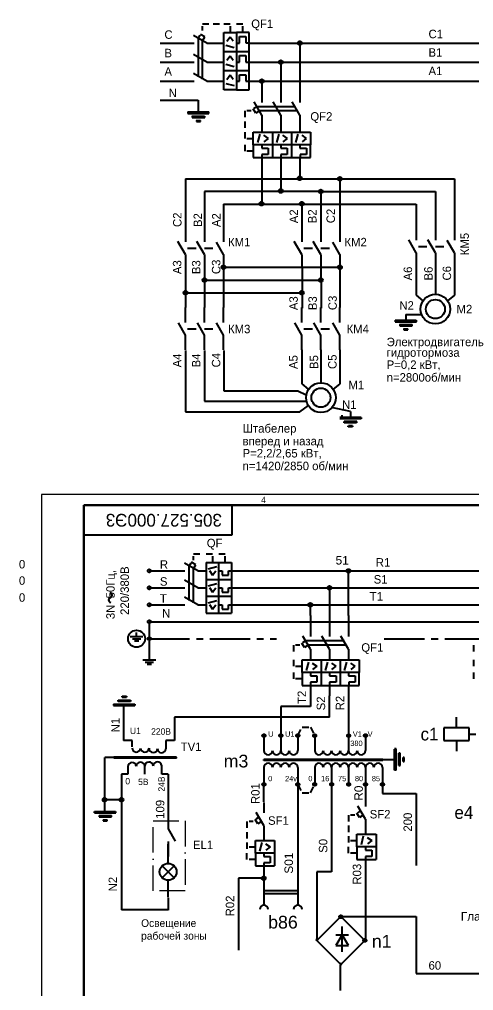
# Model space of a CAD drawing. Extents: x -32 to 1725, y 0 to 818.
# Drawn here: x -10.5 to 204.1, y 360 to 818.2 of the extents above; entities that cross this region are included whole.
import ezdxf

# ---------------------------------------------------------------- set-up
doc = ezdxf.new("R2010")
doc.units = 0
for name, pattern in [('ACAD_ISO10W100', [18, 12, -3, 0, -3]), ('CENTER2', [28.575, 19.05, -3.175, 3.175, -3.175]), ('HIDDEN2', [4.7625, 3.175, -1.5875])]:
    doc.linetypes.add(name, pattern=pattern)
doc.layers.get('0').update_dxf_attribs({"linetype": 'CONTINUOUS', "lineweight": 40})
for name, color, linetype, lineweight in [('СЛОЙ1', 3, 'CONTINUOUS', 30), ('Слой2', 4, 'ACAD_ISO10W100', 25), ('Слой3 -060mm', 6, 'CONTINUOUS', 60)]:
    doc.layers.add(name, color=color, linetype=linetype, lineweight=lineweight)
doc.styles.get("Standard").update_dxf_attribs({"font": 'cad2win.shx'})
doc.styles.add('style1', font='ARIAL.TTF', dxfattribs={"height": 3})

# ---------------------------------------------------------------- blocks, each defined once
blk = doc.blocks.new('Точка')
for radius in [0.9, 0.6, 0.3]:
    blk.add_circle((0, 0), radius)
blk = doc.blocks.new('авт защ 3ф верт с точк')
for p, q in [((18, 18), (18, -10)), ((9, 9), (9, -10)), ((0, 0), (0, -10)), ((-2.87, -15.08), (-4.04, -13.05)), ((-2.26, -12.02), (-3.78, -12.9)), ((0, -16), (-3.6, -9.77)), ((16, -12.02), (-2, -12.02)), ((9, -16), (5.4, -9.77)), ((18, -16), (14.4, -9.77)), ((-8, -14), (-8, -17)), ((-5, -14), (-7, -14)), ((-1.08, -14.04), (-2.87, -15.08)), ((17, -14.04), (-1, -14.04)), ((0, -16), (0, -24)), ((9, -16), (9, -24)), ((18, -16), (18, -24)), ((-8, -19), (-8, -22)), ((-8, -24), (-8, -27)), ((-7, -27), (-4, -27)), ((-4, -24), (23, -24)), ((-4, -30), (-4, -24)), ((-1, -25), (-2.07, -28.98)), ((0.86, -25.52), (3, -27)), ((3, -27), (1, -28.52)), ((5, -24), (5, -30)), ((8, -25), (6.93, -28.98)), ((9.86, -25.52), (12, -27)), ((12, -27), (10, -28.52)), ((14, -24), (14, -30)), ((17, -25), (15.93, -28.98)), ((18.86, -25.52), (21, -27)), ((21, -27), (19, -28.52)), ((23, -24), (23, -30)), ((-8, -30), (-8, -33)), ((23, -30), (-4, -30)), ((-4, -30), (-4, -36)), ((0, -30), (0, -31.52)), ((0, -31.52), (3.06, -31.52)), ((3.06, -31.52), (3.06, -34.51)), ((5, -30), (5, -36)), ((9, -30), (9, -31.52)), ((9, -31.52), (12.06, -31.52)), ((12.06, -31.52), (12.06, -34.51)), ((14, -30), (14, -36)), ((18, -30), (18, -31.52)), ((18, -31.52), (21.06, -31.52)), ((21.06, -31.52), (21.06, -34.51)), ((23, -36), (23, -30)), ((-4, -33), (-7, -33)), ((-4, -36), (23, -36)), ((0, -36), (0, -46)), ((0.06, -34.51), (0.06, -35.98)), ((3.06, -34.51), (0.06, -34.51)), ((9, -36), (9, -46)), ((9.06, -34.51), (9.06, -35.98)), ((12.06, -34.51), (9.06, -34.51)), ((18, -36), (18, -46)), ((18.06, -34.51), (18.06, -35.98)), ((21.06, -34.51), (18.06, -34.51))]:
    blk.add_line(p, q)
for p in [(18, 18), (9, 9), (0, 0)]:
    blk.add_blockref('Точка', p)
blk = doc.blocks.new('контакт замыкающ')
for p, q in [((0, 0), (7, 0)), ((7, 0), (12.8, 3.35)), ((13, 0), (20, 0))]:
    blk.add_line(p, q)
blk = doc.blocks.new('авт защ-верт-теп-элмаг')
for p, q in [((0, 0.8), (0, -4.2)), ((0, -10.2), (-3.6, -3.97)), ((-8, -8.2), (-8, -11.2)), ((-5, -8.2), (-7, -8.2)), ((-2.87, -9.28), (-4.04, -7.25)), ((-2.26, -6.22), (-3.78, -7.1)), ((-1.08, -8.24), (-2.87, -9.28)), ((-8, -13.2), (-8, -16.2)), ((0, -10.2), (0, -17.2)), ((-8, -18.2), (-8, -21.2)), ((-4, -17.2), (5, -17.2)), ((-4, -23.2), (-4, -17.2)), ((-1, -18.2), (-2.07, -22.18)), ((5, -17.2), (5, -23.2)), ((-7, -20.2), (-4, -20.2)), ((0.86, -18.72), (3, -20.2)), ((3, -20.2), (1, -21.72)), ((-8, -26.2), (-8, -23.2)), ((-4, -26.2), (-7, -26.2)), ((-4, -23.2), (-4, -29.2)), ((5, -23.2), (-4, -23.2)), ((0, -23.2), (0, -24.72)), ((0, -24.72), (3.06, -24.72)), ((3.06, -24.72), (3.06, -27.71)), ((5, -23.2), (5, -29.2)), ((-4, -29.2), (5, -29.2)), ((0, -29.2), (0, -34.2)), ((0.06, -27.71), (0.06, -29.18)), ((3.06, -27.71), (0.06, -27.71))]:
    blk.add_line(p, q)
blk = doc.blocks.new('ЛАМПА')
for p, q in [((0, 0), (8.02, 0)), ((14.81, -2.83), (9.15, 2.83)), ((14.81, 2.83), (9.15, -2.83)), ((9.15, 2.83), (9.15, 2.83)), ((16, -0.01), (25, 0))]:
    blk.add_line(p, q)
blk.add_circle((11.98, 0), 4)

msp = doc.modelspace()

# ---------------------------------------------------------------- hatches: boundary and pattern name
at = {"linetype": 'CENTER2'}
for points in [[(142.092, 394.841, 1), (140.592, 394.841, 1)], [(130.809, 383.914, 1), (129.309, 383.914, 1)], [(153.417, 383.687, 1), (151.917, 383.687, 1)], [(142.092, 372.532, 1), (140.592, 372.532, 1)]]:
    msp.add_hatch(color=256, dxfattribs=at).paths.add_polyline_path(points)

# ---------------------------------------------------------------- linework, layer by layer
for p, q in [((76.003, 816), (79.003, 816)), ((81.003, 816), (84.003, 816)), ((86.003, 816), (89.003, 816)), ((92.003, 816), (95.003, 816)), ((77.08, 809.873), (75.051, 811.045)), ((76.003, 813), (76.003, 815)), ((86.003, 785), (86.003, 812)), ((86.003, 812), (92.003, 812)), ((89.003, 815), (89.003, 812)), ((98.003, 812), (92.003, 812)), ((92.003, 812), (92.003, 785)), ((95.003, 812), (95.003, 815)), ((98.003, 785), (98.003, 812)), ((56.003, 807), (72.003, 807)), ((78.003, 807), (71.771, 810.598)), ((74.023, 809.261), (74.9, 810.781)), ((74.023, 791), (74.023, 809.261)), ((76.003, 789.966), (76.042, 808.075)), ((76.042, 808.075), (77.08, 809.873)), ((78.003, 807), (86.07, 807)), ((87.521, 807.861), (89.003, 810)), ((89.003, 810), (90.525, 808)), ((92.003, 807), (93.52, 807)), ((93.52, 810.058), (96.515, 810.058)), ((93.52, 807), (93.52, 810.058)), ((96.515, 810.058), (96.515, 807.059)), ((96.515, 807.059), (97.978, 807.059)), ((98.003, 807), (108.003, 807)), ((108.003, 807), (370, 807)), ((86.003, 803), (92.003, 803)), ((87.003, 806), (90.985, 804.933)), ((92.003, 803), (98.003, 803)), ((56.003, 798), (72.003, 798)), ((78.003, 798), (71.771, 801.598)), ((78.003, 798), (86.003, 798)), ((87.521, 798.861), (89.003, 801)), ((89.003, 801), (90.525, 799)), ((92.003, 798), (93.52, 798)), ((93.52, 801.058), (96.515, 801.058)), ((93.52, 798), (93.52, 801.058)), ((96.515, 801.058), (96.515, 798.059)), ((96.515, 798.059), (97.978, 798.059)), ((98.003, 798), (108.003, 798)), ((108.003, 798), (370, 798)), ((86.003, 794), (92.003, 794)), ((87.003, 797), (90.985, 795.933)), ((92.003, 794), (98.003, 794)), ((56.003, 789), (72.003, 789)), ((78.003, 789), (71.771, 792.598)), ((78.003, 789), (86.003, 789)), ((87.521, 789.861), (89.003, 792)), ((89.003, 792), (90.525, 790)), ((92.003, 789), (93.52, 789)), ((93.52, 792.058), (96.515, 792.058)), ((93.52, 789), (93.52, 792.058)), ((96.515, 792.058), (96.515, 789.059)), ((96.515, 789.059), (97.978, 789.059)), ((98.003, 789), (108.003, 789)), ((108.003, 789), (370, 789)), ((92.003, 785), (86.003, 785)), ((87.003, 788), (90.985, 786.933)), ((92.003, 785), (98.003, 785)), ((56.003, 780), (74.003, 780)), ((74.003, 780), (74.003, 774)), ((69.003, 774.497), (79.003, 774.497)), ((69.04, 774.483), (69.04, 773.806)), ((79.031, 773.806), (79.031, 774.483)), ((69.04, 773.806), (79.031, 773.806)), ((71.003, 772.497), (77.003, 772.497)), ((71.157, 772.537), (71.157, 771.945)), ((71.157, 771.945), (77.084, 771.945)), ((73.003, 770.497), (75.003, 770.497)), ((73.104, 770.507), (73.104, 770)), ((73.104, 770), (75.051, 770)), ((75.051, 770), (75.051, 770.507)), ((77.084, 771.945), (77.084, 772.537)), ((67.925, 743), (67.925, 713.214)), ((67.925, 743), (141, 743)), ((104, 743), (104, 731)), ((113, 743), (113, 737)), ((140.925, 743), (140.925, 713.214)), ((141, 743), (195, 743)), ((195, 743), (195, 713.995)), ((76.925, 737), (76.925, 713.214)), ((132, 737), (77, 737)), ((131.925, 737), (131.925, 713.214)), ((132, 737), (186, 737)), ((186, 737), (186, 713.995)), ((85.925, 731), (85.925, 713.214)), ((85.925, 731), (123, 731)), ((122.925, 731), (122.925, 713.214)), ((123, 731), (177, 731)), ((177, 731), (177, 713.995)), ((67.915, 707.231), (64.316, 713.463)), ((68.915, 710.231), (72.925, 710.214)), ((76.915, 707.231), (73.316, 713.463)), ((76.915, 710.231), (80.925, 710.214)), ((85.915, 707.231), (82.566, 713.03)), ((122.915, 707.231), (119.316, 713.463)), ((123.915, 710.231), (127.925, 710.214)), ((131.915, 707.231), (128.316, 713.463)), ((131.915, 710.231), (135.925, 710.214)), ((140.915, 707.231), (137.566, 713.03)), ((176.99, 708.016), (173.391, 714.248)), ((177.99, 711.016), (182, 711)), ((185.99, 708.016), (182.391, 714.248)), ((185.99, 711.016), (190, 711)), ((194.99, 708.016), (191.641, 713.815)), ((67.922, 707.209), (67.922, 701.209)), ((76.922, 707.209), (76.922, 701.209)), ((85.922, 707.209), (85.922, 701.209)), ((122.925, 707.214), (122.925, 701.429)), ((131.925, 707.214), (131.925, 695.214)), ((140.925, 707.214), (140.925, 689.214)), ((177, 708), (177, 688)), ((186, 708), (186, 688.286)), ((195, 708), (195, 688)), ((67.925, 701.214), (67.925, 682.214)), ((76.925, 701.214), (76.925, 682.214)), ((85.925, 701.214), (141, 701.214)), ((85.925, 701.214), (85.925, 682.214)), ((123, 701), (123, 682)), ((76.925, 695.214), (132, 695.214)), ((132, 695), (132, 682)), ((67.925, 689.214), (123, 689.214)), ((140.925, 689.214), (140.925, 682.214)), ((177, 688), (180, 685.436)), ((195, 688), (191.701, 685.348)), ((172, 679), (172, 676.216)), ((172, 679), (179.524, 679)), ((167, 676.216), (177, 676.216)), ((167.037, 676.202), (167.037, 675.525)), ((167.037, 675.525), (177.028, 675.525)), ((169, 674.216), (175, 674.216)), ((169.154, 674.256), (169.154, 673.664)), ((169.154, 673.664), (175.081, 673.664)), ((175.081, 673.664), (175.081, 674.256)), ((177.028, 675.525), (177.028, 676.202)), ((68.915, 672.231), (72.925, 672.214)), ((76.915, 672.231), (80.925, 672.214)), ((123.915, 672.231), (127.925, 672.214)), ((131.915, 672.231), (135.925, 672.214)), ((171, 672.216), (173, 672.216)), ((171.101, 672.227), (171.101, 671.719)), ((171.101, 671.719), (173.049, 671.719)), ((173.049, 671.719), (173.049, 672.227)), ((68, 662), (68, 633)), ((77, 662), (77, 638)), ((86, 662), (86, 643)), ((122.925, 662.214), (122.925, 646.217)), ((131.925, 662.357), (131.925, 646.503)), ((140.925, 662.214), (140.925, 646.217)), ((122.925, 646.217), (125.925, 643.653)), ((140.925, 646.217), (137.626, 643.565)), ((86, 643), (121, 643)), ((121, 643), (125, 641)), ((77, 638), (125, 638)), ((68, 633), (122, 633)), ((122, 633), (126, 636)), ((145.925, 633.217), (137, 635)), ((145.925, 633.217), (145.925, 630.433)), ((150.888, 629.742), (140.897, 629.742)), ((150.925, 630.433), (140.925, 630.433)), ((141.897, 630.742), (141.897, 631.419)), ((142.844, 627.881), (142.844, 628.473)), ((148.771, 627.881), (142.844, 627.881)), ((148.925, 628.433), (142.925, 628.433)), ((148.771, 628.473), (148.771, 627.881)), ((150.888, 630.419), (150.888, 629.742)), ((144.876, 625.936), (144.876, 626.443)), ((146.824, 625.936), (144.876, 625.936)), ((146.925, 626.433), (144.925, 626.433)), ((146.824, 626.443), (146.824, 625.936)), ((90, 575.042), (90, 589.042)), ((20, 575.042), (90, 575.042)), ((71.721, 566), (74.721, 566)), ((71.721, 563), (71.721, 565)), ((77.721, 566), (80.721, 566)), ((80.721, 565), (80.721, 562)), ((83.721, 566), (86.721, 566)), ((86.721, 562), (86.721, 565)), ((73.721, 558), (67.489, 561.598)), ((69.741, 560.261), (70.619, 561.781)), ((69.741, 544), (69.741, 560)), ((72.799, 560.873), (70.769, 562.045)), ((71.761, 559.075), (72.799, 560.873)), ((71.761, 543), (71.761, 559)), ((77.721, 562), (77.721, 538)), ((77.721, 562), (89.721, 562)), ((78.721, 559), (82.703, 560.067)), ((83.721, 538), (83.721, 562)), ((89.721, 562), (89.721, 538)), ((50.865, 558), (62, 558)), ((62, 558), (67.721, 558)), ((73.721, 558), (77.721, 558)), ((79.239, 558.139), (80.721, 556)), ((80.721, 556), (82.244, 558)), ((83.721, 558), (85.239, 558)), ((85.239, 558), (85.239, 555.942)), ((85.239, 555.942), (88.234, 555.942)), ((88.234, 555.942), (88.234, 557.941)), ((88.234, 557.941), (89.696, 557.941)), ((89.721, 558), (99.721, 558)), ((100, 558), (261.865, 558)), ((145, 537), (145, 558)), ((50.865, 550), (62, 550)), ((62, 550), (67.721, 550)), ((73.721, 550), (67.489, 553.598)), ((73.721, 550), (77.721, 550)), ((77.721, 554), (83.721, 554)), ((78.721, 551), (82.703, 552.067)), ((79.239, 550.139), (80.721, 548)), ((80.721, 548), (82.244, 550)), ((83.721, 554), (89.721, 554)), ((83.721, 550), (85.239, 550)), ((85.239, 550), (85.239, 547.942)), ((88.234, 547.942), (88.234, 549.941)), ((88.234, 549.941), (89.696, 549.941)), ((89.721, 550), (99.721, 550)), ((100, 550), (261.865, 550)), ((136, 550), (136, 537)), ((73.721, 542), (67.489, 545.598)), ((77.721, 546), (89.721, 546)), ((85.239, 547.942), (88.234, 547.942)), ((50.865, 542), (62, 542)), ((62, 542), (67.721, 542)), ((73.721, 542), (77.721, 542)), ((78.721, 543), (82.703, 544.067)), ((79.239, 542.139), (80.721, 540)), ((80.721, 540), (82.244, 542)), ((83.721, 542), (85.239, 542)), ((85.239, 542), (85.239, 539.942)), ((88.234, 539.942), (88.234, 541.941)), ((88.234, 541.941), (89.696, 541.941)), ((89.721, 542), (99.721, 542)), ((100, 542), (261.865, 542)), ((127, 537), (127, 542)), ((77.721, 538), (89.721, 538)), ((85.239, 539.942), (88.234, 539.942)), ((127, 537), (127, 527)), ((136, 537), (136, 527)), ((145, 537), (145, 527)), ((50.865, 534), (75.865, 534)), ((50.865, 534), (50.865, 516)), ((75.865, 534), (81.865, 534)), ((81.865, 534), (261.865, 534)), ((81.865, 534), (261.865, 534)), ((41.865, 527), (47.865, 527)), ((44.865, 527), (44.865, 529)), ((127, 521), (123.402, 527.232)), ((136, 521), (132.402, 527.232)), ((145, 521), (141.402, 527.232)), ((42.865, 526), (46.865, 526)), ((43.865, 525), (45.865, 525)), ((119, 523), (119, 520)), ((122, 523), (120, 523)), ((124.127, 521.922), (122.955, 523.952)), ((124.739, 524.98), (123.219, 524.102)), ((125.925, 522.96), (124.127, 521.922)), ((143, 524.98), (125, 524.98)), ((144, 522.96), (126, 522.96)), ((204, 523), (204, 520)), ((127, 521), (127, 516)), ((136, 521), (136, 516)), ((145, 521), (145, 516)), ((47.865, 516), (53.865, 516)), ((48.865, 515), (52.865, 515)), ((49.865, 514), (51.865, 514)), ((119, 516), (119, 513)), ((123, 516), (150, 516)), ((123, 510), (123, 516)), ((126, 515), (124.933, 511.018)), ((127.861, 514.482), (130, 513)), ((132, 516), (132, 510)), ((135, 515), (133.933, 511.018)), ((136.861, 514.482), (139, 513)), ((141, 516), (141, 510)), ((144, 515), (142.933, 511.018)), ((145.861, 514.482), (148, 513)), ((150, 516), (150, 510)), ((204, 516), (204, 513)), ((119, 510), (119, 507)), ((120, 513), (123, 513)), ((123, 510), (123, 504)), ((150, 510), (123, 510)), ((127, 510), (127, 508.483)), ((130, 513), (128, 511.478)), ((132, 510), (132, 504)), ((136, 510), (136, 508.483)), ((139, 513), (137, 511.478)), ((141, 510), (141, 504)), ((145, 510), (145, 508.483)), ((148, 513), (146, 511.478)), ((150, 504), (150, 510)), ((204, 510), (204, 507)), ((123, 507), (120, 507)), ((123, 504), (150, 504)), ((127, 508.483), (130.058, 508.483)), ((127, 504), (127, 494)), ((130.058, 505.488), (127.059, 505.488)), ((127.059, 505.488), (127.059, 504.025)), ((130.058, 508.483), (130.058, 505.488)), ((136, 508.483), (139.058, 508.483)), ((136, 504), (136, 499)), ((139.058, 505.488), (136.059, 505.488)), ((136.059, 505.488), (136.059, 504.025)), ((139.058, 508.483), (139.058, 505.488)), ((145, 508.483), (148.058, 508.483)), ((145, 504), (145, 494)), ((148.058, 505.488), (145.059, 505.488)), ((145.059, 505.488), (145.059, 504.025)), ((148.058, 508.483), (148.058, 505.488)), ((34, 495.16), (43.991, 495.16)), ((34, 495.16), (34, 494.477)), ((36.117, 497.021), (42.044, 497.021)), ((36.117, 496.429), (36.117, 497.021)), ((36.117, 496.47), (42.044, 496.47)), ((38.064, 498.966), (40.012, 498.966)), ((38.064, 498.459), (38.064, 498.966)), ((38.064, 498.459), (40.012, 498.459)), ((38.731, 495.029), (38.731, 478.029)), ((40.012, 498.966), (40.012, 498.459)), ((42.044, 497.021), (42.044, 496.429)), ((43.991, 495.16), (43.991, 494.47)), ((136, 489), (136, 499)), ((34, 494.477), (43.963, 494.47)), ((113, 494), (113, 473.272)), ((127, 494), (113, 494)), ((145, 494), (145, 473.272)), ((136, 489.029), (62.731, 489.029)), ((62.731, 489), (62.731, 478.029)), ((196, 484), (196, 489)), ((190, 484), (190, 478)), ((202, 484), (190, 484)), ((202, 478), (202, 484)), ((42.731, 478.029), (38.731, 478.029)), ((42.731, 475.029), (42.731, 478.029)), ((58.731, 478.029), (58.731, 474.029)), ((62.731, 478.029), (58.731, 478.029)), ((105, 480.272), (105, 473.272)), ((121, 480.272), (121, 473.272)), ((129, 480.272), (129, 473.272)), ((153, 480.272), (153, 473.272)), ((190, 478), (202, 478)), ((196, 478), (196, 473)), ((167.431, 473.991), (166.741, 473.991)), ((166.748, 464), (166.741, 473.963)), ((167.431, 464), (167.431, 473.991)), ((169.292, 472.044), (168.7, 472.044)), ((168.741, 466.117), (168.741, 472.044)), ((169.292, 466.117), (169.292, 472.044)), ((29.731, 470.029), (29.731, 444.029)), ((34.07, 470.029), (29.901, 470.029)), ((63.72, 469.586), (34.118, 469.586)), ((34.119, 470.029), (34.119, 469.586)), ((63.72, 469.586), (63.72, 470.097)), ((105, 468.558), (105, 469.068)), ((161.169, 468.558), (105, 468.558)), ((161.081, 469), (161.081, 468.558)), ((161.243, 469), (167.243, 469)), ((170.73, 468.064), (170.73, 470.012)), ((171.237, 470.012), (170.73, 470.012)), ((170.73, 468.064), (171.237, 468.064)), ((171.237, 468.064), (171.237, 470.012)), ((40.727, 465.657), (40.727, 462.103)), ((48.727, 462.103), (48.727, 466.103)), ((56.727, 462.103), (56.727, 466.103)), ((105, 465.272), (105, 457.272)), ((121, 465.272), (121, 457.272)), ((129, 465.272), (129, 457.272)), ((137, 465.272), (137, 457.272)), ((145, 465.272), (145, 457.272)), ((153, 465.272), (153, 457.272)), ((161, 465.272), (161, 457.272)), ((167.431, 464), (166.748, 464)), ((168.7, 466.117), (169.292, 466.117)), ((40.727, 462.103), (37.727, 462.103)), ((37.727, 462.103), (37.727, 450.029)), ((59.731, 462.103), (56.727, 462.103)), ((59.731, 462.103), (59.731, 443.029)), ((105, 449), (105, 457)), ((121, 456.272), (121, 400.272)), ((137, 457.272), (137, 416)), ((153, 457), (153, 452)), ((161, 457), (161, 453)), ((37.731, 450.029), (29.731, 450.029)), ((37.731, 450.029), (37.731, 398.029)), ((161, 453), (177, 453)), ((177, 453), (177, 419)), ((25, 444.523), (34.963, 444.53)), ((25, 443.84), (25, 444.523)), ((34.991, 443.84), (34.991, 444.53)), ((25, 443.84), (34.991, 443.84)), ((27.117, 442.571), (27.117, 441.979)), ((27.117, 442.53), (33.044, 442.53)), ((27.117, 441.979), (33.044, 441.979)), ((29.064, 440.541), (31.012, 440.541)), ((29.064, 440.541), (29.064, 440.034)), ((29.064, 440.034), (31.012, 440.034)), ((31.012, 440.034), (31.012, 440.541)), ((33.044, 441.979), (33.044, 442.571)), ((105, 413), (93, 413)), ((93, 413), (93, 379)), ((105, 414), (105, 400)), ((130, 416), (130, 384.272)), ((137, 416), (130, 416)), ((152.96, 416.798), (152.96, 403)), ((59.731, 403.78), (59.731, 397.904)), ((105, 407.272), (121, 407.272)), ((105, 405.772), (121, 405.772)), ((153, 403), (153, 383.272)), ((59.731, 398.029), (37.731, 398.029)), ((130, 383.686), (141.314, 395)), ((141.314, 395), (152.627, 383.686)), ((141.314, 395), (177, 395)), ((177, 395), (177, 368)), ((142, 378.272), (142, 390.272)), ((142, 386.272), (139, 381.272)), ((139, 386.272), (145, 386.272)), ((145, 381.272), (142, 386.272)), ((141.314, 372.373), (130, 383.686)), ((139, 381.272), (145, 381.272)), ((152.627, 383.686), (141.314, 372.373)), ((141, 372), (141, 360)), ((177, 368), (329.865, 368))]:
    msp.add_line(p, q)
for p, q in [((50.865, 526), (111, 526)), ((161.865, 526), (212, 526))]:
    msp.add_line(p, q, dxfattribs=at)
at = {"linetype": 'HIDDEN2'}
for p, q in [((121, 480.272), (123, 484.272)), ((123, 484.272), (127, 484.272)), ((127, 484.272), (129, 480.272)), ((202, 481), (226, 481)), ((121, 457.272), (123, 453.272)), ((127, 453.272), (129, 457.272)), ((123, 453.272), (127, 453.272))]:
    msp.add_line(p, q, dxfattribs=at)
at = {"lineweight": 90}
for p, q in [((34.118, 470.072), (63.72, 470.072)), ((105.001, 469.044), (161.169, 469.044))]:
    msp.add_line(p, q, dxfattribs=at)
for centre, radius in [((186, 681.497), 7), ((186, 681.497), 4.5), ((131.925, 639.713), 7), ((131.925, 639.713), 4.5), ((44.865, 526), 4)]:
    msp.add_circle(centre, radius)
at = {"linetype": 'CENTER2'}
for centre in [(50.865, 558), (50.865, 550), (50.865, 542), (50.865, 534), (50.865, 526), (105, 480.272), (113, 480.272), (121, 480.272), (129, 480.272), (145, 480.272), (153, 480.272), (105, 457.272), (121, 457.272), (129, 457.272), (137, 457.272), (145, 457.272), (153, 457.272), (161, 457.272), (141.342, 394.841), (152.667, 383.687)]:
    msp.add_circle(centre, 0.75, dxfattribs=at)
for centre, radius, start, end in [((32.818, 544.314), 1.217, 101.04029, 262.65774), ((32.095, 546.514), 1.161, 278.14768, 84.54927), ((44.725, 474.543), 2, 180, 356.82429), ((48.722, 474.432), 2, 180, 356.82429), ((52.719, 474.321), 2, 180, 356.82429), ((56.716, 474.21), 2, 180, 356.82429), ((107, 473.272), 2, 180, 0), ((111, 473.272), 2, 180, 0), ((115, 473.272), 2, 180, 0), ((119, 473.272), 2, 180, 0), ((131, 473.272), 2, 180, 0), ((135, 473.272), 2, 180, 0), ((139, 473.272), 2, 180, 0), ((143, 473.272), 2, 180, 0), ((147, 473.272), 2, 180, 0), ((151, 473.272), 2, 180, 0), ((42.721, 465.589), 2, 3.17571, 180), ((46.718, 465.7), 2, 3.17571, 180), ((50.715, 465.811), 2, 3.17571, 180), ((54.712, 465.921), 2, 3.17571, 180), ((107, 465.272), 2, 0, 180), ((111, 465.272), 2, 0, 180), ((115, 465.272), 2, 0, 180), ((119, 465.272), 2, 0, 180), ((131, 465.272), 2, 0, 180), ((135, 465.272), 2, 0, 180), ((139, 465.272), 2, 0, 180), ((143, 465.272), 2, 0, 180), ((147, 465.272), 2, 0, 180), ((151, 465.272), 2, 0, 180), ((155, 465.272), 2, 0, 180), ((159, 465.272), 2, 0, 180), ((105, 398.272), 2, 0, 180), ((121, 398.272), 2, 0, 180)]:
    msp.add_arc(centre, radius, start, end)
at = {"layer": 'СЛОЙ1'}
for p, q in [((841, 594.042), (0, 594.042)), ((0, 594.042), (0, 0.042))]:
    msp.add_line(p, q, dxfattribs=at)
at = {"layer": 'Слой2'}
msp.add_lwpolyline([(52.731, 440.029), (67.731, 440.029), (67.731, 407.029), (52.731, 407.029)], close=True, dxfattribs=at)
at = {"layer": 'Слой3 -060mm'}
for p, q in [((20, 589.042), (836, 589.042)), ((20, 5.042), (20, 589.042))]:
    msp.add_line(p, q, dxfattribs=at)

# ---------------------------------------------------------------- block references
for name, p in [('авт защ 3ф верт с точк', (104, 789)), ('Точка', (121.925, 743.214)), ('Точка', (140.925, 742.966)), ('Точка', (112.925, 737.214)), ('Точка', (131.925, 736.966)), ('Точка', (103.866, 731.206)), ('Точка', (122.925, 731.214)), ('Точка', (85.925, 701.214)), ('Точка', (140.925, 701.214)), ('Точка', (76.925, 695.214)), ('Точка', (131.925, 695.214)), ('Точка', (67.925, 689.214)), ('Точка', (122.925, 689.214)), ('Точка', (144.925, 557.966)), ('Точка', (135.925, 549.966)), ('Точка', (126.925, 541.966)), ('Точка', (29.731, 450.029)), ('Точка', (37.731, 450.029)), ('авт защ-верт-теп-элмаг', (152.96, 451)), ('авт защ-верт-теп-элмаг', (104.96, 448)), ('Точка', (104.925, 412.966))]:
    msp.add_blockref(name, p)
for name, p, rotation in [('контакт замыкающ', (67.925, 662.214), 90), ('контакт замыкающ', (76.925, 662.214), 90), ('контакт замыкающ', (85.925, 662.214), 90), ('контакт замыкающ', (122.925, 662.214), 90), ('контакт замыкающ', (131.925, 662.214), 90), ('контакт замыкающ', (140.925, 662.214), 90), ('контакт замыкающ', (59.731, 443.278), 270), ('ЛАМПА', (59.731, 404.03), 90)]:
    msp.add_blockref(name, p, dxfattribs=dict(rotation=rotation))

# ---------------------------------------------------------------- texts
for s, height, p in [('QF1', 4, (99.003, 814.095)), ('C', 4, (58.003, 809)), ('C1', 4, (182.765, 809.286)), ('B', 4, (58.003, 800.286)), ('В1', 4, (182.765, 800.571)), ('A', 4, (58.003, 791.571)), ('A1', 4, (182.765, 791.857)), ('N', 4, (60.003, 781.497)), ('QF2', 4, (126.935, 770.387)), ('КМ1', 4, (88.064, 711.094)), ('КМ2', 4, (143.064, 711.094)), ('N2', 4, (168.997, 681.214)), ('М2', 4, (196, 679.497)), ('КМ3', 4, (88.064, 670.094)), ('КМ4', 4, (144.064, 670.094)), ('Электродвигатель', 4, (163, 664)), ('гидротормоза', 4, (163, 659)), ('Р=0,2 кВт,', 4, (163, 653.286)), ('n=2800об/мин', 4, (163, 647.286)), ('М1', 4, (144.925, 643.713)), ('N1', 4, (141.922, 634.431)), ('Штабелер ', 4, (94.925, 623.217)), ('вперед и назад', 4, (94.925, 617.217)), ('Р=2,2/2,65 кВт,', 4, (94.925, 611.503)), ('n=1420/2850 об/мин', 4, (94.925, 605.503)), ('4', 3, (103.689, 589.994)), ('QF', 4, (78, 569.136)), ('0', 4, (-10.721, 559.143)), ('0', 4, (-10.721, 551.429)), ('0', 4, (-10.721, 543.429)), ('QF1', 4, (151, 519.857)), ('TV1', 4, (65.731, 473.029)), ('SF2', 4, (154.974, 441.207)), ('SF1', 4, (106.974, 438.207)), ('EL1', 4, (71.492, 426.743)), ('Освещение', 3.6, (47, 390.029)), ('рабочей зоны', 3.6, (47, 384.029)), ('60', 4, (182.765, 369.857))]:
    msp.add_text(s, height=height).set_placement(p)
for s, height, rotation, p in [('C2', 4, 90, (138.571, 722)), ('C2', 4, 90, (66.068, 720.214)), ('B2', 4, 90, (75.782, 720.214)), ('A2', 4, 90, (84.496, 720.214)), ('A2', 4, 90, (121.143, 722)), ('В2', 4, 90, (129.857, 722)), ('КМ5', 4, 90, (201.818, 706.902)), ('A3', 4, 90, (66, 698)), ('B3', 4, 90, (75, 698)), ('C3', 4, 90, (84.429, 698)), ('A6', 4, 90, (175, 695)), ('В6', 4, 90, (184.714, 695)), ('C6', 4, 90, (193.429, 695)), ('A3', 4, 90, (121, 681)), ('B3', 4, 90, (130, 681)), ('C3', 4, 90, (139.429, 681)), ('A4', 4, 90, (66, 654)), ('B4', 4, 90, (75, 654)), ('C4', 4, 90, (84.429, 654)), ('C5', 4, 90, (139.354, 653.217)), ('A5', 4, 90, (120.925, 653.217)), ('В5', 4, 90, (130.639, 653.217)), ('305.527.000Э3', 6, 180, (85.179, 584.899)), ('220/380B', 4, 90, (41.22, 537.219)), ('3N  50Гц,', 4, 90, (34.506, 535.219)), ('T2', 4, 90, (124.925, 495.217)), ('S2', 4, 90, (133.925, 492.217)), ('R2', 4, 90, (142.925, 492.217)), ('N1', 4, 90, (36.874, 481.814)), ('R01', 4, 90, (102.96, 448)), ('109', 4, 90, (57.96, 441.029)), ('200', 4, 90, (174.96, 435)), ('S0', 4, 90, (134.96, 425)), ('R03', 4, 90, (150.96, 410)), ('N2', 4, 90, (35.632, 406.78)), ('R02', 4, 90, (90.96, 395))]:
    msp.add_text(s, height=height, rotation=rotation).set_placement(p)
at = {"attachment_point": 1, "style": 'style1'}
for s, insert, char_height, width in [('51', (138.865, 565), 4, 5), ('{\\fEuroRoman|b0|i0|c0|p2;S1}', (156.865, 556), 4, 6), ('T1', (154.865, 548), 4, 7), ('{\\fEuroRoman|b0|i0|c0|p2;c1}', (179, 484), 6, 8), ('380', (145.798, 477.909), 2.5, 7.1758), ('m3', (86, 471.272), 6, 10), ('{\\fEuroRoman|b0|i0|c0|p2;e4}', (195, 447), 6, 10), ('b86', (107, 395.272), 6, 12), ('n1', (156, 386.272), 6, 10)]:
    msp.add_mtext(s, dxfattribs=dict(at, insert=insert, char_height=char_height, width=width))
at = {"char_height": 4, "attachment_point": 1}
for s, insert, width in [('{\\fPanRoman|b0|i0|c2|p2;R1}', (157.865, 564), 3), ('R', (55.865, 563), 4), ('S', (55.865, 555), 4), ('T', (55.865, 547), 3), ('N', (56.865, 540), 3)]:
    msp.add_mtext(s, dxfattribs=dict(at, insert=insert, width=width))
at = {"linetype": 'HIDDEN2', "char_height": 2.5, "attachment_point": 1, "style": 'style1'}
for s, insert, width in [('U', (107, 482.272), 4), ('U1', (115, 482.272), 4), ('V1', (147, 482.272), 4), ('V', (154, 482.272), 4), ('0', (107, 461.272), 3), ('24v', (115, 461.272), 7), ('0', (126, 461.272), 3), ('16', (132, 461.272), 3), ('75', (140, 461.272), 3), ('80', (148, 461.272), 3), ('85', (156, 461.272), 3)]:
    msp.add_mtext(s, dxfattribs=dict(at, insert=insert, width=width))
at = {"char_height": 4, "width": 5, "attachment_point": 1, "rotation": 90, "style": 'style1'}
for s, insert in [('R0', (147.728, 449.567)), ('S01', (114.728, 415.15))]:
    msp.add_mtext(s, dxfattribs=dict(at, insert=insert))
at = {"linetype": 'CENTER2', "insert": (198, 397), "char_height": 4, "width": 59, "attachment_point": 1, "style": 'style1'}
msp.add_mtext('{\\fArial Cyr|b0|i0|c204|p34;Главный насос}', dxfattribs=at)
at = {"layer": 'СЛОЙ1'}
for s, p in [('U1', (41.731, 481.029)), ('220B', (51.731, 480.743)), ('0', (39.54, 457.28)), ('5B', (45.586, 456.969))]:
    msp.add_text(s, height=3, dxfattribs=at).set_placement(p)
msp.add_text('24В', height=3, rotation=90, dxfattribs=at).set_placement((58.101, 453.886))

doc.saveas('drawing.dxf')
